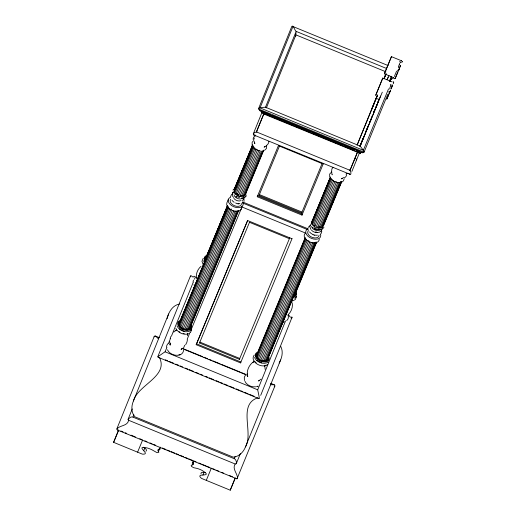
<?xml version="1.0" encoding="UTF-8"?>
<svg xmlns="http://www.w3.org/2000/svg" width="516" height="516" viewBox="0 0 516 516"><rect width="100%" height="100%" fill="white"/><g stroke="black" fill="none" stroke-linecap="round" stroke-linejoin="round"><path stroke-width="0.77" d="M132.27 408.93L128.065 419.321L128.613 420.263L235.193 464L236.251 463.716L240.333 453.628M190.352 276.828L190.875 275.576L193.119 277.137L194.145 276.273L194.732 276.376L195.37 276.982L194.468 279.208M266.372 365.257L264.785 365.734L265.134 369.327M363.535 151.865L363.29 152.375A1.774 0.729 73 0 1 363.129 152.788L259.89 110.714C256.891 107.283 260.922 107.605 265.495 107.218L360.187 146.086L363.561 150.575L364.057 152.175L258.439 108.921L291.863 26.277C293.378 24.51 294.952 31.224 296.158 31.392L386.381 68.422M295.636 36.72L296.158 31.392L265.495 107.218M332.162 174.595C332.601 176.756 330.221 168.835 332.981 167.403M128.613 420.263C127.678 426.371 119.396 425.042 116.764 429.254L117.519 430.054L236.986 478.906L274.886 385.987L274.628 384.962L270.507 383.259M390.36 79.928L390.019 81.167L391.76 77.194M254.62 143.1L254.614 142.577L254.82 143.577L254.053 140.978M192.204 463.013L193.313 462.22L192.229 464.897L191.172 465.374L191.5 466.438L193.642 467.683L197.293 468.47A21.904 17.118 22 0 1 202.124 470.45C214.74 478.235 193.939 471.959 201.537 478.416L230.246 490.2L235.322 477.951L236.186 478.751M244.062 197.628L243.288 199.66L242.094 200.55M321.823 231.536L320.9 233.941M166.526 347.075L166.881 345.236L167.913 343.669M238.573 210.683L190.198 327.466C187.218 331.678 178.439 328.047 179.245 322.964L227.614 206.187M193.061 281.936L193.41 280.091M183.554 350.093C183.548 352.667 181.38 354.763 178.904 355.131M187.431 339.734L186.947 342.089L185.631 344.862M190.198 327.466L190.372 326.499M191.636 329.672L190.443 332.62M227.343 205.761L205.6 258.787L227.479 205.981M230.433 197.067L231.31 194.9M254.078 139.191L254.298 137.972M244.042 201.388L243.971 198.473M268.836 141.332C269.687 144.377 261.709 149.208 264.792 146.402M316.102 242.249L267.727 359.033C264.747 363.245 255.968 359.613 256.775 354.531L305.143 237.753M267.727 359.033L267.901 358.065M288.399 317.05L288.051 318.888L286.69 320.713M316.476 242.133L294.501 295.229L295.216 293.456M296.481 296.629L295.287 299.577L292.101 301.125M310.116 225.776L309.903 226.975L310.755 229.298M344.256 178.691L343.314 181.013L342.018 181.993M157.896 356.479L158.122 357.265L258.832 398.597L259.374 398.462C259.019 395.669 258.284 392.676 257.69 389.812L165.107 351.815C162.611 353.247 160.508 355.189 157.896 356.479L190.456 275.976M262.405 111.379L253.292 133.908L253.569 134.882L350.345 174.453L350.867 173.95L350.886 172.241L349.609 169.841M260.696 395.359L292.095 317.114C288.405 317.746 290.315 315.012 287.954 314.979M167.165 318.682C168.487 312.264 172.531 305.227 179.523 304.04M264.682 366.257L265.095 365.038M170.17 338.515L170.757 336.555M154.091 336.948L154.439 336.116L155.129 335.916L159.257 337.606M237.521 478.377C237.747 473.585 231.781 468.883 235.193 464M397.204 70.453L397.578 70.182M181.516 349.068C181.684 348.674 180.742 350.003 181.916 348.803M259.045 380.634C259.213 380.24 258.271 381.569 259.445 380.369M395.314 78.148L394.424 78.787L393.785 78.097M168.603 313.992L133.425 400.984C131.232 406.028 131.07 412.381 134.799 416.76L233.238 457.157C238.998 456.699 243.429 452.113 245.455 446.959L280.639 359.968C282.42 355.679 282.974 350.59 280.73 346.359M245.455 446.959C253.846 432.492 237.463 404.563 257.832 397.784M390.019 81.167L391.07 78.464M382.782 78.058L375.725 95.254L382.782 78.058L392.205 81.921M393.805 77.71L384.388 73.846L387.813 65.39L391.438 56.65L400.861 60.514M391.438 56.65L384.388 73.846M385.981 73.743L384.988 76.355L385.987 74.078M376.377 105.677L376.88 104.413M377.764 102.452L378.054 101.723M236.251 463.716L236.431 462.033L235.986 460.595A4.528 2.515 80.3 0 0 234.754 458.911L132.502 416.947A4.528 2.49 -35.8 0 0 130.451 417.283L128.065 419.321M393.257 83.579L393.721 82.296L393.398 81.593M401.912 62.172L402.241 61.346M374.887 109.553L374.171 111.391L374.835 109.837M116.848 428.854L154.213 336.464M160.141 447.101C161.895 449.746 155.226 448.385 158.909 452.139L157.928 452.661L156.754 452.532L152.381 450.036A21.904 17.118 22 0 0 147.55 448.056C133.096 444.728 152.291 454.867 142.326 454.119L113.617 442.335L118.428 430.447M133.012 417.063L133.915 414.832M165.107 351.815L166.907 347.371M168.403 343.669L170.499 338.477M171.396 336.258L193.274 282.175M253.292 133.908L254.485 132.677L256.439 131.915L263.844 113.617M266.359 107.941L295.907 34.875L385.891 71.801M143.706 450.778L144.79 448.101M292.043 238.598L240.559 362.909L196.183 344.701L247.667 220.384M257.252 196.744L257.613 195.854L302.357 214.217L301.995 215.114L257.252 196.744L278.466 145.506M259.019 195.461L259.38 194.571L301.995 212.057L301.641 212.953L259.019 195.461L279.549 145.88M199.505 342.979L199.866 342.089L239.766 358.465L239.405 359.355L199.505 342.979L249.544 222.151M158.502 451.055L159.586 448.378L159.992 449.462L159.012 449.984M240.559 362.909L240.92 362.019L196.544 343.811M202.923 475.081L204.007 472.404M257.69 389.812L285.554 320.907M357.388 144.428L376.983 95.963M383.923 78.813L385.729 74.343M372.681 106.773L371.32 110.218L377.731 94.841M376.029 98.498L372.939 106.141M263.953 113.784L256.439 131.915L350.022 170.325L357.317 152.381M360.239 145.602L362.954 138.888M365.67 132.18L367.779 126.955M369.288 123.227L369.888 121.737M370.494 120.247L371.094 118.757M373.81 112.043L374.41 110.553L373.836 111.972M375.319 108.315L375.919 106.825M377.428 103.097L378.028 101.607M234.303 458.634L235.18 456.473M351.88 171.454L359.471 152.807M387.026 98.666L389.128 93.493M230.246 490.2L235.064 478.287M377.144 95.744L376.28 97.872M371.83 116.926L372.404 115.513M379.131 99.04L379.408 98.369M399.926 62.965L398.378 66.777M392.715 84.921L391.154 88.752M357.053 145.267L374.693 102.22M365.863 131.554L367.76 126.884M368.166 125.917L368.74 124.511M362.271 140.636L377.157 104.671M360.755 144.345L362.993 139.075M363.806 137.101L364.341 135.785M369.301 123.131L369.862 121.75M359.904 146.441L361.181 143.513M376.654 105.18L376.97 104.4M360.187 146.086L374.042 112.243M389.722 88.178L390.56 86.127M400.655 65.28L398.894 69.57M377.454 95.402L375.48 100.22M360.394 144.867L360.987 143.435M359.91 146.073L363.148 138.178M370.791 120.041L371.359 118.654M382.304 92.177L376.706 105.651M364.883 134.463L365.431 133.109M388.535 88.868L363.348 150.298L260.045 107.902L292.953 26.516L388.084 65.558M387.755 94.357L364.019 152.252L363.754 151.975M398.391 70.602L395.256 78.342L397.978 71.808M374.184 111.559L380.589 96.015M374.197 111.746L374.764 110.372M396.559 71.208L394.372 76.484M399.616 67.622L400.481 65.526M390.96 89.029L392.573 85.127M390.238 90.977L386.748 99.414M113.617 442.335L118.693 430.086L117.519 430.054M228.401 199.221L226.885 202.891A7.888 4.921 22.5 0 0 232.335 210.451A7.888 4.921 22.5 0 0 241.482 208.883M231.961 194.603L232.89 192.371M234.122 189.391L252.608 144.764M227.272 206.439L205.774 257.826M232.2 194.532L233.122 192.3M234.354 189.327L252.537 145.441M232.097 194.822L233.329 191.842M234.567 188.869L252.434 145.725M180.097 321.416L227.853 206.123M234.296 190.346L252.853 145.551M179.071 323.932L227.75 206.406M235.148 188.804L252.485 146.944M208.896 252.401L209.819 250.17M210.438 248.686L211.36 246.455M212.592 243.475L213.521 241.243M214.134 239.759L215.056 237.528M215.675 236.038L216.907 233.064M217.829 230.833L219.681 226.369M220.293 224.879L221.222 222.648M221.835 221.164L222.764 218.932M223.996 215.952L225.84 211.489M226.46 210.006L227.382 207.774M234.432 190.578L252.988 145.776M179.284 324.983L228.272 206.71M234.341 192.358L253.201 146.828M179.871 326.048L228.859 207.78M234.922 193.429L254.091 147.163M180.781 327.06L229.768 208.786M235.838 194.435L255.001 148.169M181.967 327.944L231.265 208.928M237.025 195.319L256.188 149.053M183.335 328.64L232.323 210.373M238.392 196.022L257.555 149.756M184.799 329.105L233.793 210.838M239.856 196.486L259.019 150.221M186.263 329.305L235.251 211.038M241.623 195.951L260.18 151.156M187.618 329.227L236.605 210.96M242.978 195.874L261.535 151.078M137.585 452.171L142.661 439.922M188.772 328.873L237.76 210.605M243.829 196.254L262.689 150.724M189.656 328.273L238.437 210.464M244.713 195.654L263.573 150.124M245.255 194.842L263.508 150.782M184.696 345.268L183.154 348.984L246.719 375.074M187.16 339.315L189.933 332.614M191.165 329.64L242.03 206.839M196.183 344.701L247.615 220.532L291.991 238.747M239.405 359.355L289.753 237.786M301.641 212.953L322.165 163.372M301.995 215.114L323.216 163.875M312.135 221.177L330.382 177.117M256.6 355.498L305.279 237.973M310.419 225.46L311.032 223.983M312.567 220.287L330.337 177.381M311.658 222.873L330.627 177.04M256.813 356.55L305.801 238.276M311.87 223.925L330.73 178.394M206.277 480.364L211.347 468.115M257.394 357.614L306.388 239.347M312.754 224.26L331.614 178.73M258.31 358.626L307.297 240.353M313.67 225.266L332.53 179.736M259.496 359.51L308.794 240.495M314.547 226.885L333.717 180.619M260.864 360.207L309.852 241.94M316.224 226.853L335.084 181.322M262.328 360.671L311.316 242.404M317.688 227.317L336.548 181.787M263.792 360.871L312.78 242.604M318.843 228.253L337.703 182.722M265.147 360.794L314.134 242.526M320.507 227.44L339.057 182.645M266.301 360.439L314.986 242.913M321.358 227.82L340.521 181.555M268.21 357.324L315.966 242.03M324.738 220.706L325.661 218.474M326.273 216.984L327.202 214.753M327.815 213.263L328.744 211.031M330.588 206.574L331.82 203.594M332.439 202.111L333.362 199.879M333.981 198.389L334.903 196.157M335.516 194.667L339.522 184.999M267.185 359.839L315.863 242.314M322.242 227.221L341.102 181.69M323.087 225.673L341.34 181.613M321.094 230.975L322.023 228.743M323.771 224.563L341.328 182.167M295.042 294.417L316.611 242.352M321.229 231.194L322.468 228.22M323.7 225.24L341.566 182.103M376.545 105.728L377.022 104.561M350.022 170.325L357.53 152.188M384.214 78.509L386.123 73.936M387.071 79.683L388.987 75.349M375.48 108.289L376.029 106.967M387.258 79.477L388.174 77.29M390.618 77.658L391.192 76.291M401.809 62.313L402.19 61.423M390.541 78.342L389.29 81.283M391.302 77.864L390.277 80.212M187.566 333.471L187.36 335.8M393.534 82.824L393.676 82.496L393.45 82.824M133.425 400.984C137.649 384.981 168.958 376.274 159.392 357.388L158.122 357.265M279.13 363.058L280.639 359.968M176.704 329.472L173.776 332.085M254.233 361.039L253.814 361.793M247.635 375.951C247.803 375.551 247.545 377.177 247.557 375.493M389.838 88.72L389.851 89.113M274.886 385.987L274.215 386.852M292.108 317.695L291.153 318.682M399.629 64.539L399.655 64.887M390.386 79.98L393.489 77.774M233.013 190.14L233.684 189.146M203.169 258.381L201.975 261.322L203.169 264.669M245.764 196.635L246.429 195.641M179.245 322.964L179.787 322.158M170.673 343.546L170.035 345.036L170.028 343.927M308.168 227.453L310.045 225.537M323.958 227.208L323.203 228.324M254.162 355.085C249.944 361.039 259.303 367.031 264.785 365.734M256.775 354.531L257.316 353.724M295.907 297.197L296.642 296.1M245.442 375.235L244.307 377.222L244.41 380.569M341.844 178.646L342.218 178.278L341.379 178.852L343.753 177.536M252.995 141.229L252.13 142.487L252.15 145.364M254.111 361.329C249.125 364.47 245.99 371.12 247.77 376.564M288.425 314.476C291.43 311.458 293.043 306.975 292.198 302.757M191.062 330.24C186.54 333.729 179.207 330.827 176.982 325.912M201.053 266.301C197.531 269.242 195.635 274.131 196.531 278.666M261.115 379.086L258.548 380.989M244.461 197.344L242.056 198.518M182.838 348.165L181.019 349.422M145.886 451.313C147.782 449.862 144.706 448.069 143.706 447.198M176.343 330.188L176.653 329.976L175.337 330.872M253.872 361.755L254.182 361.542L252.866 362.438M264.489 150.427L266.501 148.389L266.404 145.286M245.674 196.757L244.481 197.557L241.462 198.08M331.672 172.015L329.66 174.053L329.679 176.93M320.694 231.4L319.617 232.116L317.121 232.542M295.791 297.3L294.475 298.158M268.475 361.91C263.921 365.231 256.723 362.361 254.511 357.478M266.566 365.18L267.798 364.335M398.629 67.215L398.649 67.809M391.025 85.895L391.354 85.882M193.339 461.014C191.384 461.878 195.745 464.884 192.229 464.897M356.195 159.979L356.511 159.244L354.937 158.173M319.585 230.084L320.771 229.723M188.85 333.691C184.051 335.432 178.033 332.949 175.833 328.35M196.041 277.408L196.403 277.298M180.213 354.731L180.574 354.621M247.041 374.113L247.396 374.003M257.742 386.297L258.103 386.187L256.433 386.697M400.648 62.262L400.661 62.636M388.832 91.59L388.767 92.209M256.439 131.915L257.065 131.864M255.149 135.037L253.569 134.882M399.552 61.656L399.713 61.643A0.922 0.871 21.6 0 1 400.442 61.991M318.985 229.646L320.617 229.549M262.509 112.746L261.78 112.507L261.593 111.166M205.413 472.521C204.084 472.443 200.64 471.547 200.95 473.914M264.134 113.946L262.65 113.139A1.084 0.593 -35.8 0 1 262.779 112.778M390.302 84.527L390.451 84.547A0.922 0.477 22.2 0 1 391.186 84.876L391.289 84.972M270.332 384.73L274.215 384.781M237.173 203.704L238.844 203.93M317.185 229.414L318.901 229.646M183.135 333.562L184.264 333.717M261.973 112.688L360.652 153.188L360.923 152.704A1.735 0.716 73 0 1 361.071 152.265L361.929 152.368M259.89 110.714L261.444 111.069M313.031 234.735L314.702 235.27M184.244 331.311L179.381 328.834M261.773 362.877L256.91 360.4M263.237 113.772L360 153.31A1.064 0.439 73 0 0 360.116 153.046L360.116 152.607L360.652 153.188M376.287 98.35L379.144 99.517M262.005 111.288L270.184 114.649M271.668 115.255L290.256 122.885M291.746 123.498L310.329 131.122M311.819 131.735L339.322 143.022M340.812 143.635L359.394 151.259M262.844 112.681L265.069 113.597M266.553 114.21L281.407 120.305M282.891 120.912L285.122 121.828M286.606 122.434L294.03 125.485M295.513 126.091L305.169 130.058M306.652 130.664L310.368 132.186M311.851 132.799L314.076 133.709M315.566 134.321L334.129 141.939M335.613 142.551L343.037 145.596M344.527 146.209L354.176 150.169M356.408 151.085L359.375 152.304M278.414 145.66L323.158 164.024M242.468 201.898L308.149 228.859M242.178 202.82L308.407 230.001M241.417 206.761L305.414 233.019M249.492 222.306L289.392 238.682M183.993 349.01L202.472 356.595M203.949 357.201L207.645 358.717M209.122 359.323L211.341 360.233M212.818 360.839L220.209 363.87M221.686 364.477L240.166 372.062M241.643 372.668L245.339 374.184M165.359 359.833L167.597 360.755M169.087 361.368L173.557 363.2M175.795 364.122L178.781 365.341M180.271 365.954L182.509 366.876M185.489 368.095L187.727 369.017M189.224 369.63L193.694 371.462M195.932 372.384L198.918 373.61M200.408 374.216L202.646 375.138M205.626 376.364L207.864 377.28M209.354 377.893L213.83 379.731M216.069 380.647L219.055 381.872M220.545 382.485L222.783 383.401M224.273 384.014L228.001 385.542M229.491 386.155L233.967 387.993M236.205 388.909L239.185 390.135M240.682 390.747L242.913 391.663M244.41 392.276L248.138 393.805M249.628 394.418L254.104 396.256M120.873 430.983L123.053 431.879M125.227 432.769L126.684 433.369M131.038 435.156L135.398 436.942M139.759 438.735L141.932 439.626M144.848 440.819L147.028 441.715M149.943 442.915L152.13 443.812M153.587 444.411L155.774 445.308M162.34 448.004L166.004 449.507M167.474 450.107L169.674 451.01M171.138 451.61L174.808 453.119M176.272 453.719L178.471 454.622M179.936 455.222L183.606 456.731M185.07 457.331L187.269 458.234M188.733 458.834L192.404 460.337M193.868 460.943L196.054 461.839M198.97 463.033L201.15 463.929M202.607 464.529L206.252 466.019M207.709 466.619L209.889 467.515M212.805 468.709L214.979 469.605M216.436 470.199L218.616 471.095M221.519 472.288L223.699 473.185M229.51 475.565L232.413 476.758M349.971 174.447L348.732 173.44M258.832 398.597L258.161 398.171M359.536 153.291L359.084 152.988M362.561 152.852L362.097 152.51M179.084 331.595L179.974 332.259M155.555 336.084L158.38 338.786M358.923 152.846L358.588 152.491M255.207 361.748L256.22 362.864M204.342 262.309L203.51 260.767M170.241 344.998L169.758 341.844M288.044 315.121L288.354 316.637M232.374 195.409L232.593 196.48M390.541 85.637A1.109 0.574 22.2 0 1 390.76 85.443M254.988 136.766A7.888 4.921 22.5 0 1 254.704 135.366M253.466 140.436A7.888 4.921 22.5 0 1 254.136 136.675M194.745 286.025A7.566 4.721 22.5 0 1 193.997 284.658M205.742 261.019A6.721 4.192 22.5 0 1 206.652 255.917M205.181 261.231A7.347 4.579 22.5 0 1 206.174 255.659M242.946 202.53A7.888 4.921 22.5 0 1 233.858 206.781A7.888 4.921 22.5 0 1 230.304 197.344M241.559 203.549A5.992 3.741 22.5 0 1 234.445 205.716A5.992 3.741 22.5 0 1 230.852 199.157M245.152 195.577A6.25 3.902 22.5 0 1 238.482 195.964A6.25 3.902 22.5 0 1 233.98 190.991M245.906 193.706A6.25 3.902 22.5 0 1 245.726 194.719M239.579 197.538A6.25 3.902 22.5 0 1 236.586 196.312M242.971 195.409A5.586 3.483 22.5 0 1 240.321 195.293M238.94 194.855A5.586 3.483 22.5 0 1 236.534 193.365M239.908 203.575A5.992 3.741 22.5 0 1 238.534 203.652M237.057 203.452A5.992 3.741 22.5 0 1 235.573 202.982M234.187 202.278A5.992 3.741 22.5 0 1 232.065 200.356M241.727 198.621A4.657 2.902 22.5 0 1 236.896 198.183A4.657 2.902 22.5 0 1 234.096 194.732M236.67 197.164A4.657 2.902 22.5 0 1 235.741 196.467M240.895 200.634A4.657 2.902 22.5 0 1 233.89 198.408M233.432 197.57A4.657 2.902 22.5 0 1 233.264 196.744M191.41 325.628A7.347 4.579 22.5 0 1 187.16 330.414A7.347 4.579 22.5 0 1 178.362 325.931A7.347 4.579 22.5 0 1 181.084 320.365M190.894 325.48A6.721 4.192 22.5 0 1 183.148 329.105A6.721 4.192 22.5 0 1 180.123 321.062M179.587 354.776A7.566 4.721 22.5 0 1 167.468 349.803M260.135 150.891A6.656 4.154 22.5 0 1 252.834 146.067M347.12 173.253A7.888 4.921 22.5 0 1 345.946 174.053M346.558 174.556A7.888 4.921 22.5 0 1 344.424 177.723M284.432 321.732A7.566 4.721 22.5 0 1 282.955 322.184M296.255 292.585A7.347 4.579 22.5 0 1 293.101 297.268M295.739 292.437A6.721 4.192 22.5 0 1 294.165 296.326M320.475 234.096A7.888 4.921 22.5 0 1 311.387 238.353A7.888 4.921 22.5 0 1 307.833 228.91M319.243 239.166A7.888 4.921 22.5 0 1 309.864 242.023A7.888 4.921 22.5 0 1 305.137 233.38M319.088 235.115A5.992 3.741 22.5 0 1 311.974 237.283A5.992 3.741 22.5 0 1 308.381 230.723M316.431 229.646A4.657 2.902 22.5 0 1 314.199 228.73M313.27 228.033A4.657 2.902 22.5 0 1 312.554 227.24M323.435 225.273A6.25 3.902 22.5 0 1 316.011 227.53A6.25 3.902 22.5 0 1 312.27 220.687M317.108 229.104A6.25 3.902 22.5 0 1 316.069 228.807M315.566 228.614A6.25 3.902 22.5 0 1 314.115 227.879M320.5 226.975A5.586 3.483 22.5 0 1 317.85 226.859M315.173 225.763A5.586 3.483 22.5 0 1 314.063 224.931M322.939 225.311A5.586 3.483 22.5 0 1 322.423 226.073M317.43 235.141A5.992 3.741 22.5 0 1 314.586 235.019M313.102 234.548A5.992 3.741 22.5 0 1 309.594 231.923M319.256 230.188A4.657 2.902 22.5 0 1 314.425 229.749A4.657 2.902 22.5 0 1 311.625 226.298M317.508 232.477A4.657 2.902 22.5 0 1 311.419 229.975M316.637 232.077A4.657 2.902 22.5 0 1 315.489 231.916M268.939 357.195A7.347 4.579 22.5 0 1 260.483 361.155A7.347 4.579 22.5 0 1 257.174 352.363M268.423 357.046A6.721 4.192 22.5 0 1 260.677 360.671A6.721 4.192 22.5 0 1 257.652 352.628M255.639 386.794A7.566 4.721 22.5 0 1 244.997 381.369M339.728 182.406A6.656 4.154 22.5 0 1 331.02 178.833M389.948 91.919L390.573 90.397L389.948 91.919M398.604 70.511L399.229 68.989L398.604 70.511M401.293 60.482L401.648 60.643L401.293 60.482"/></g></svg>
